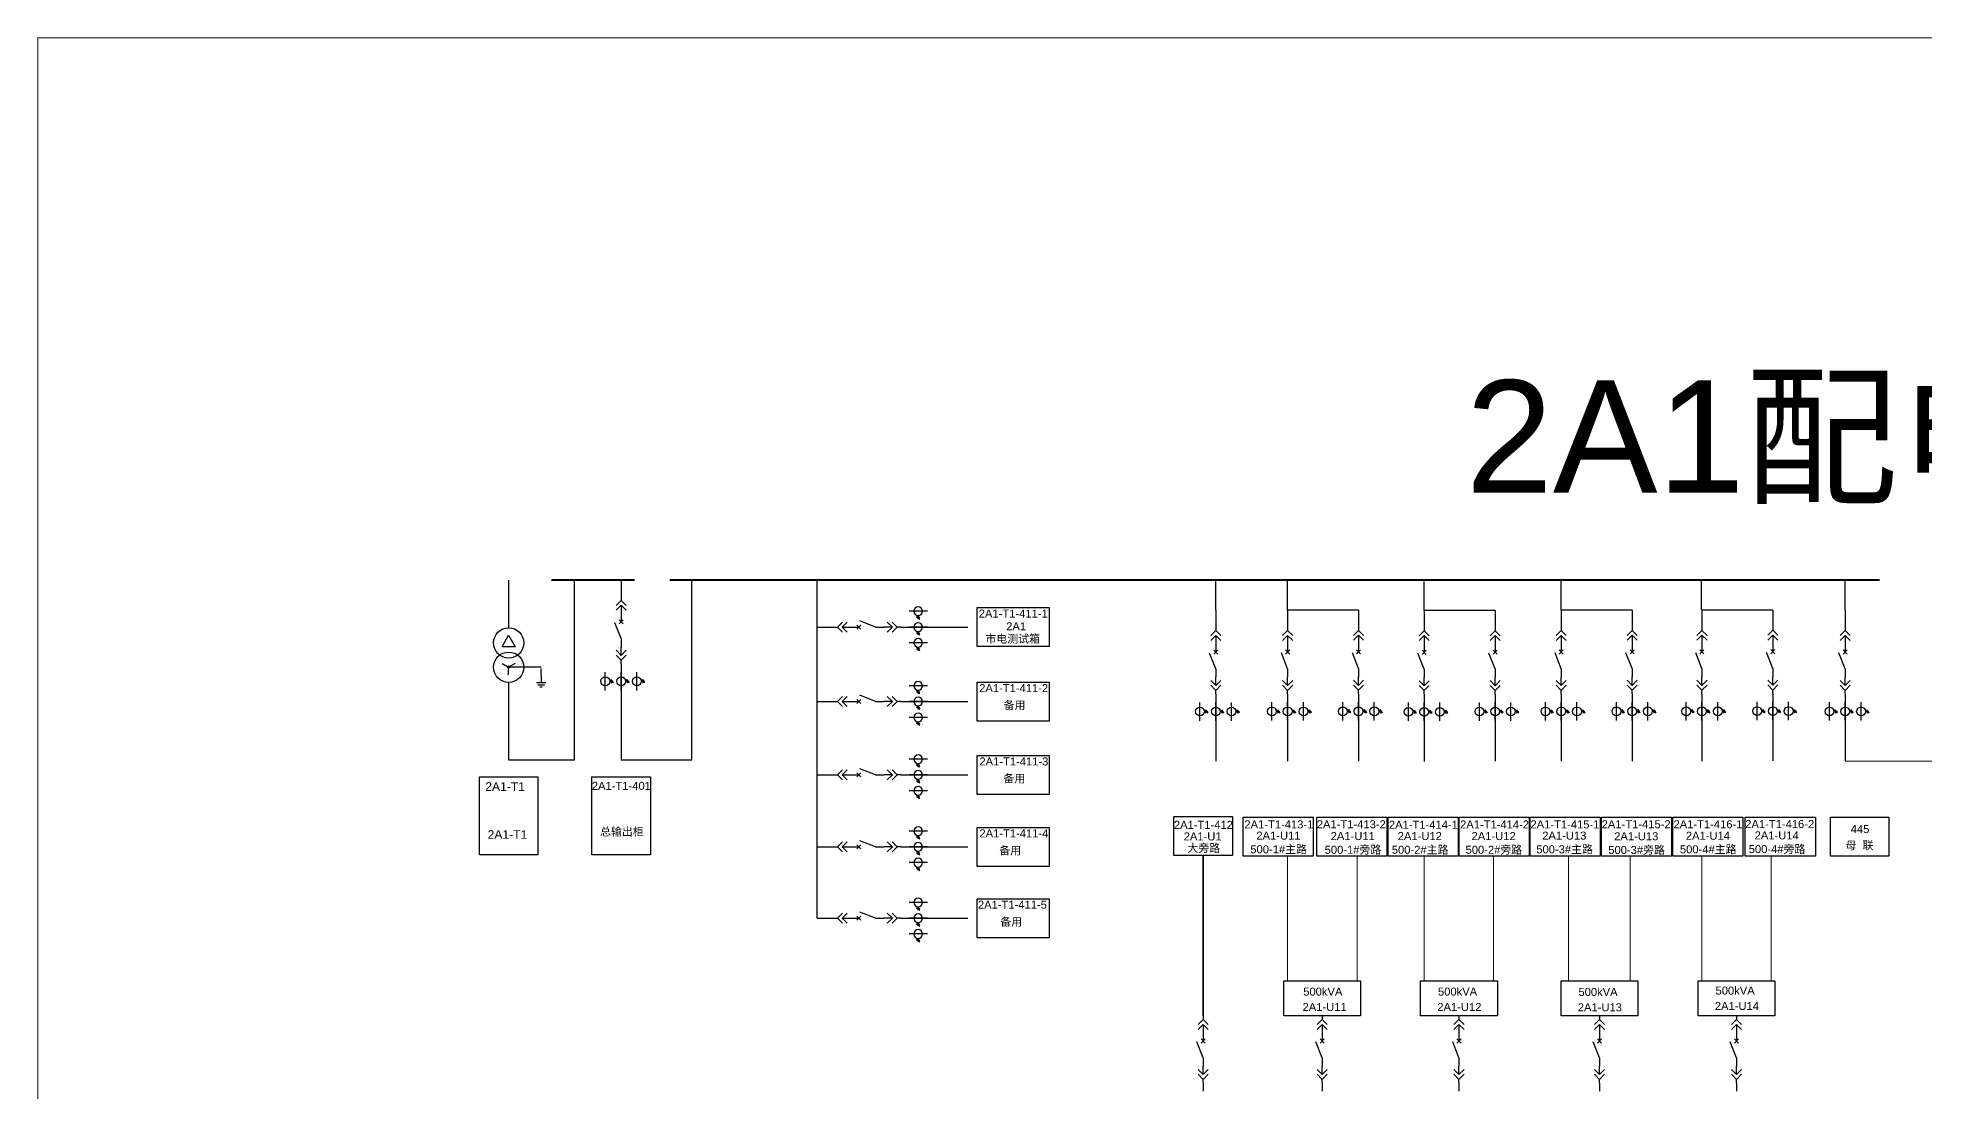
# Model space of a CAD drawing. Header units: millimetres. Extents: x 18 to 345, y 18 to 336.
# Drawn here: x 18.2 to 186.2, y 242.7 to 336.5 of the extents above; entities that cross this region are included whole.
import ezdxf
from ezdxf.enums import TextEntityAlignment as Align

# ---------------------------------------------------------------- set-up
doc = ezdxf.new("R2010")
doc.units = ezdxf.units.MM
doc.linetypes.add('CENTER', pattern=[2, 1.25, -0.25, 0.25, -0.25])
doc.linetypes.add('CONTINOUS', pattern=[0])
doc.styles.get("Standard").update_dxf_attribs({"font": 'arial.ttf'})

# ---------------------------------------------------------------- blocks, each defined once
blk = doc.blocks.new('DYDQAA05')
at = {"color": 0}
blk.add_lwpolyline([(0, 0), (0, -7)], dxfattribs=at)
blk = doc.blocks.new('DYDQAA03')
at = {"color": 0}
for points in [[(0, 0), (0, -1.5)], [(-2.12, -3.62), (0, -1.5)], [(-2.12, -5.62), (0, -3.5)], [(2.12, -3.62), (0, -1.5)], [(2.12, -5.62), (0, -3.5)], [(0, -3.5), (0, -7)]]:
    blk.add_lwpolyline(points, dxfattribs=at)
blk = doc.blocks.new('DYDQAA09')
at = {"color": 0}
blk.add_lwpolyline([(0, 0), (0, -3.5)], dxfattribs=at)
blk.add_lwpolyline([(0, 0), (0, -3.5)], dxfattribs=at)
blk.add_lwpolyline([(0, 0), (0, -3.5)], dxfattribs=at)
blk.add_lwpolyline([(0, 0), (0, -3.5)], dxfattribs=at)
blk.add_lwpolyline([(0, 0), (0, -3.5)], dxfattribs=at)
blk.add_lwpolyline([(0, 0), (0, -3.5)], dxfattribs=at)
blk.add_lwpolyline([(0, 0), (0, -3.5)], dxfattribs=at)
blk.add_lwpolyline([(0, 0), (0, -3.5)], dxfattribs=at)
blk.add_lwpolyline([(0, 0), (0, -3.5)], dxfattribs=at)
blk = doc.blocks.new('DYDQ0201')
at = {"color": 0}
for points in [[(0.86, -0.86), (-0.86, 0.86)], [(-0.86, -0.86), (0.86, 0.86)], [(0, -7), (-2.61, -0.37)]]:
    blk.add_lwpolyline(points, dxfattribs=at)
blk = doc.blocks.new('DYDQAA04')
at = {"color": 0}
for points in [[(0, -3.5), (0, 0)], [(-2.12, -1.38), (0, -3.5)], [(-2.12, -3.38), (0, -5.5)], [(2.12, -1.38), (0, -3.5)], [(2.12, -3.38), (0, -5.5)], [(0, -7), (0, -5.5)]]:
    blk.add_lwpolyline(points, dxfattribs=at)
blk = doc.blocks.new('A$C03DD39B5')
for p, q in [((417, 475), (283, 392)), ((417, 422), (283, 339)), ((350, 333), (350, 467))]:
    blk.add_line(p, q)
blk.add_lwpolyline([(700, 167), (0, 167)])
blk.add_circle((350, 167), 167)

msp = doc.modelspace()

# ---------------------------------------------------------------- linework, layer by layer
at = {"color": 0}
for p, q in [((60.15, 288.21, -24036.89), (60.15, 283.97, -28647.84)), ((66.01, 272.19, -28647.84), (66.01, 288.21, -26862.45)), ((59.57, 282.27, -28647.84), (60.15, 283.29, -28647.84)), ((59.57, 282.27, -28647.84), (60.15, 283.29, -28647.84)), ((60.15, 283.29, -28647.84), (60.74, 282.27, -28647.84)), ((60.74, 282.27, -28647.84), (59.57, 282.27, -28647.84)), ((59.57, 280.79, -28647.84), (60.15, 280.45, -28647.84)), ((60.74, 280.79, -28647.84), (60.15, 280.45, -28647.84)), ((60.14, 280.55, -28647.84), (60.05, 280.46, -28647.84)), ((60.2, 280.54, -28647.84), (60.06, 280.4, -28647.84)), ((60.19, 280.54, -28647.84), (60.06, 280.41, -28647.84)), ((60.11, 280.54, -28647.84), (60.06, 280.49, -28647.84)), ((60.23, 280.51, -28647.84), (60.09, 280.37, -28647.84)), ((60.24, 280.5, -28647.84), (60.1, 280.36, -28647.84)), ((60.25, 280.47, -28647.84), (60.13, 280.35, -28647.84)), ((60.15, 279.77, -28647.84), (60.15, 280.45, -28647.84)), ((63.04, 280.45, -28647.84), (60.15, 280.45, -28647.84)), ((60.15, 279.09, -28647.84), (60.15, 272.19, -28647.84)), ((60.25, 280.44, -28647.84), (60.16, 280.35, -28647.84)), ((62.63, 279.09, -28647.84), (63.45, 279.09, -28647.84)), ((62.74, 278.89, -28647.84), (63.34, 278.89, -28647.84)), ((62.94, 278.69, -28647.84), (63.14, 278.69, -28647.84)), ((60.15, 272.19, -28647.84), (66.01, 272.19, -28647.84))]:
    msp.add_line(p, q, dxfattribs=at)
for p, q in [((76.47, 272.19, -26862.45), (76.47, 288.21, -26862.45)), ((87.62, 258.1), (87.62, 288.21, -26862.45)), ((123.13, 285.52, -8892.42), (123.13, 288.1, -7509.14)), ((129.53, 285.52, -9584.06), (129.53, 288.1, -8200.78)), ((141.69, 285.5, -8892.42), (141.69, 288.08, -7509.14)), ((153.9, 285.52, -8198.05), (153.9, 288.1, -6814.77)), ((166.39, 285.56, -2769.3), (166.39, 288.14, -1386.01)), ((179.19, 285.52, -8892.42), (179.19, 288.1, -7509.14)), ((95.86, 284.02, 2201.22), (97.49, 284.02, 2201.22)), ((97.49, 284.02, 2201.22), (101.06, 284.02, 2201.22)), ((135.85, 285.52, -9584.06), (129.53, 285.52, -9584.06)), ((148.01, 285.5, -8892.42), (141.69, 285.5, -8892.42)), ((160.21, 285.52, -8198.05), (153.9, 285.52, -8198.05)), ((172.75, 285.54, -14321.17), (166.43, 285.54, -14321.17)), ((70.17, 279.97, -26862.45), (70.17, 278.33, -26862.45)), ((70.17, 278.33, -26862.45), (70.17, 272.19, -26862.45)), ((95.86, 277.39, 2201.22), (97.49, 277.39, 2201.22)), ((97.49, 277.39, 2201.22), (101.06, 277.39, 2201.22)), ((123.13, 277.28, -6691.2), (123.13, 275.64, -6691.2)), ((129.53, 277.28, -7382.84), (129.53, 275.64, -7382.84)), ((135.85, 277.3, -6691.2), (135.85, 275.66, -6691.2)), ((141.69, 277.26, -6691.2), (141.69, 275.62, -6691.2)), ((148.01, 277.27, -5999.56), (148.01, 275.63, -5999.56)), ((153.9, 277.28, -5996.82), (153.9, 275.64, -5996.82)), ((160.21, 277.3, -5305.18), (160.21, 275.66, -5305.18)), ((166.43, 277.3, -12119.95), (166.43, 275.66, -12119.95)), ((172.75, 277.31, -11428.31), (172.75, 275.67, -11428.31)), ((179.19, 277.28, -6691.2), (179.19, 275.64, -6691.2)), ((123.13, 275.64, -6691.2), (123.13, 272.08, -6691.2)), ((129.53, 275.64, -7382.84), (129.53, 272.08, -7382.84)), ((135.85, 275.66, -6691.2), (135.85, 272.09, -6691.2)), ((141.69, 275.62, -6691.2), (141.69, 272.05, -6691.2)), ((148.01, 275.63, -5999.56), (148.01, 272.07, -5999.56)), ((153.9, 275.64, -5996.82), (153.9, 272.08, -5996.82)), ((160.21, 275.66, -5305.18), (160.21, 272.09, -5305.18)), ((166.43, 275.66, -12119.95), (166.43, 272.09, -12119.95)), ((172.75, 275.67, -11428.31), (172.75, 272.11, -11428.31)), ((179.19, 275.64, -6691.2), (179.19, 272.08, -6691.2)), ((70.17, 272.19, -26862.45), (76.47, 272.19, -26862.45)), ((95.86, 270.86, 2201.22), (97.49, 270.86, 2201.22)), ((97.49, 270.86, 2201.22), (101.06, 270.86, 2201.22)), ((95.86, 264.45, 2201.22), (97.49, 264.45, 2201.22)), ((97.49, 264.45, 2201.22), (101.06, 264.45, 2201.22)), ((95.86, 258.1, 2201.22), (97.49, 258.1, 2201.22)), ((97.49, 258.1, 2201.22), (101.06, 258.1, 2201.22))]:
    msp.add_line(p, q)
at = {"color": 0, "linetype": 'CENTER', "ltscale": 0.5}
msp.add_line((63.04, 279.7, -28647.84), (63.04, 280.45, -28647.84), dxfattribs=at)
at = {"color": 1, "lineweight": 20}
msp.add_line((179.19, 272.08, -6691.2), (195.72, 272.08, -6691.2), dxfattribs=at)
at = {"color": 5, "lineweight": 35}
msp.add_line((122.01, 263.63, -7509.14), (122.01, 249.4, -8333.94), dxfattribs=at)
at = {"color": 6, "lineweight": 13, "ltscale": 0.02468, "true_color": 0xff00ff}
for p, q in [((129.53, 263.64, -8200.78), (129.53, 252.54)), ((141.69, 263.61, -7509.14), (141.69, 252.54)), ((154.54, 263.64, -6814.77), (154.54, 252.54)), ((166.43, 263.65, -12937.89), (166.43, 252.54))]:
    msp.add_line(p, q, dxfattribs=at)
at = {"color": 3, "lineweight": 13, "ltscale": 0.02468, "true_color": 0x00ff00}
for p, q in [((135.71, 263.65, -7509.14), (135.71, 252.54)), ((147.87, 263.62, -6817.5), (147.87, 252.54)), ((160.05, 263.65, -6123.13), (160.05, 252.54)), ((172.61, 263.67, -12246.25), (172.61, 252.54))]:
    msp.add_line(p, q, dxfattribs=at)
at = {"color": 1, "lineweight": 13, "ltscale": 0.001071}
msp.add_lwpolyline([(18.21, 336.49), (345.47, 336.49), (345.47, 18.1), (18.21, 18.1)], close=True, dxfattribs=at)
at = {"color": 1, "lineweight": 40, "ltscale": 100, "elevation": -26862.45}
for points in [[(71.37, 288.21), (64, 288.21), (64, 288.21)], [(182.23, 288.21), (74.54, 288.21), (74.54, 288.21)]]:
    msp.add_lwpolyline(points, dxfattribs=at)
for points, elevation in [([(101.89, 285.76), (108.3, 285.76), (108.3, 282.29), (101.89, 282.29)], 2201.22), ([(101.89, 279.12), (108.3, 279.12), (108.3, 275.65), (101.89, 275.65)], 2201.22), ([(101.89, 272.59), (108.3, 272.59), (108.3, 269.12), (101.89, 269.12)], 2201.22), ([(57.55, 270.7), (62.76, 270.7), (62.76, 263.74), (57.55, 263.74)], -24096.24), ([(67.56, 270.7), (72.77, 270.7), (72.77, 263.74), (67.56, 263.74)], -27680.39), ([(119.4, 267.17), (124.61, 267.17), (124.61, 263.7), (119.4, 263.7)], -15018.28), ([(101.89, 266.19), (108.3, 266.19), (108.3, 262.71), (101.89, 262.71)], 2201.22), ([(125.56, 267.11), (131.8, 267.11), (131.8, 263.64), (125.56, 263.64)], -8200.78), ([(132.13, 267.11), (138.37, 267.11), (138.37, 263.64), (132.13, 263.64)], -8200.78), ([(138.48, 267.11), (144.72, 267.11), (144.72, 263.64), (138.48, 263.64)], -8200.78), ([(144.8, 267.11), (151.04, 267.11), (151.04, 263.64), (144.8, 263.64)], -8200.78), ([(151.14, 267.11), (157.38, 267.11), (157.38, 263.64), (151.14, 263.64)], -8200.78), ([(157.49, 267.11), (163.73, 267.11), (163.73, 263.64), (157.49, 263.64)], -8200.78), ([(163.83, 267.11), (170.07, 267.11), (170.07, 263.64), (163.83, 263.64)], -8200.78), ([(170.29, 267.11), (176.53, 267.11), (176.53, 263.64), (170.29, 263.64)], -8200.78), ([(177.88, 267.11), (183.09, 267.11), (183.09, 263.64), (177.88, 263.64)], -7509.14), ([(101.89, 259.84), (108.3, 259.84), (108.3, 256.36), (101.89, 256.36)], 2201.22)]:
    msp.add_lwpolyline(points, close=True, dxfattribs=dict(elevation=elevation))
at = {"color": 0, "elevation": -28647.84}
msp.add_lwpolyline([(63.04, 279.7), (63.04, 279.09)], dxfattribs=at)
for points in [[(129.19, 252.54), (136.03, 252.54), (136.03, 249.4), (129.19, 249.4)], [(141.37, 252.54), (148.21, 252.54), (148.21, 249.4), (141.37, 249.4)], [(153.89, 252.54), (160.73, 252.54), (160.73, 249.4), (153.89, 249.4)], [(166.08, 252.54), (172.92, 252.54), (172.92, 249.4), (166.08, 249.4)]]:
    msp.add_lwpolyline(points, close=True)
at = {"color": 0, "linetype": 'CONTINOUS'}
for centre in [(60.15, 282.61, -28647.84), (60.15, 280.45, -28647.84)]:
    msp.add_circle(centre, 1.35, dxfattribs=at)
at = {"color": 0}
msp.add_circle((60.15, 280.45, -28647.84), 0.101, dxfattribs=at)

# ---------------------------------------------------------------- block references
at = {"xscale": 0.2128962921302706, "yscale": 0.2128962921302706, "zscale": 0.2128962921302706}
for name, p in [('DYDQAA05', (70.17, 288.21, -29063.67)), ('DYDQAA03', (70.17, 286.72, -29063.67)), ('DYDQ0201', (70.17, 284.48, -29063.67)), ('DYDQAA09', (70.17, 285.23, -29063.67)), ('DYDQAA03', (123.13, 284.03, -8892.42)), ('DYDQAA05', (123.13, 285.52, -8892.42)), ('DYDQAA03', (129.53, 284.03, -9584.06)), ('DYDQAA05', (129.53, 285.52, -9584.06)), ('DYDQAA03', (135.85, 284.05, -8892.42)), ('DYDQAA05', (135.85, 285.52, -8892.42)), ('DYDQAA03', (141.69, 284.01, -8892.42)), ('DYDQAA05', (141.69, 285.5, -8892.42)), ('DYDQAA03', (148.01, 284.02, -8200.78)), ('DYDQAA05', (148.01, 285.5, -8200.78)), ('DYDQAA03', (153.9, 284.03, -8198.05)), ('DYDQAA05', (153.9, 285.52, -8198.05)), ('DYDQAA03', (160.21, 284.05, -7506.41)), ('DYDQAA05', (160.21, 285.52, -7506.41)), ('DYDQAA03', (166.43, 284.05, -14321.17)), ('DYDQAA05', (166.43, 285.54, -14321.17)), ('DYDQAA03', (172.75, 284.06, -13629.53)), ('DYDQAA05', (172.75, 285.54, -13629.53)), ('DYDQAA03', (179.19, 284.03, -8892.42)), ('DYDQAA05', (179.19, 285.52, -8892.42)), ('DYDQAA09', (70.17, 282.99, -29063.67)), ('DYDQAA09', (123.13, 282.54, -8892.42)), ('DYDQAA09', (129.53, 282.54, -9584.06)), ('DYDQAA09', (135.85, 282.56, -8892.42)), ('DYDQAA09', (141.69, 282.52, -8892.42)), ('DYDQAA09', (148.01, 282.53, -8200.78)), ('DYDQAA09', (153.9, 282.54, -8198.05)), ('DYDQAA09', (160.21, 282.56, -7506.41)), ('DYDQAA09', (166.43, 282.56, -14321.17)), ('DYDQAA09', (172.75, 282.57, -13629.53)), ('DYDQAA09', (179.19, 282.54, -8892.42)), ('DYDQAA04', (70.17, 282.25, -29063.67)), ('DYDQAA09', (70.17, 280.76, -29063.67)), ('DYDQ0201', (123.13, 281.79, -8892.42)), ('DYDQ0201', (129.53, 281.8, -9584.06)), ('DYDQ0201', (135.85, 281.81, -8892.42)), ('DYDQ0201', (141.69, 281.77, -8892.42)), ('DYDQ0201', (148.01, 281.79, -8200.78)), ('DYDQ0201', (153.9, 281.8, -8198.05)), ('DYDQ0201', (160.21, 281.81, -7506.41)), ('DYDQ0201', (166.43, 281.81, -14321.17)), ('DYDQ0201', (172.75, 281.83, -13629.53)), ('DYDQ0201', (179.19, 281.8, -8892.42)), ('DYDQAA04', (123.13, 279.56, -8892.42)), ('DYDQAA09', (123.13, 280.3, -8892.42)), ('DYDQAA04', (129.53, 279.56, -9584.06)), ('DYDQAA09', (129.53, 280.31, -9584.06)), ('DYDQAA04', (135.85, 279.58, -8892.42)), ('DYDQAA09', (135.85, 280.32, -8892.42)), ('DYDQAA04', (141.69, 279.54, -8892.42)), ('DYDQAA09', (141.69, 280.28, -8892.42)), ('DYDQAA04', (148.01, 279.55, -8200.78)), ('DYDQAA09', (148.01, 280.3, -8200.78)), ('DYDQAA04', (153.9, 279.56, -8198.05)), ('DYDQAA09', (153.9, 280.31, -8198.05)), ('DYDQAA04', (160.21, 279.58, -7506.41)), ('DYDQAA09', (160.21, 280.32, -7506.41)), ('DYDQAA04', (166.43, 279.58, -14321.17)), ('DYDQAA09', (166.43, 280.32, -14321.17)), ('DYDQAA04', (172.75, 279.59, -13629.53)), ('DYDQAA09', (172.75, 280.34, -13629.53)), ('DYDQAA04', (179.19, 279.56, -8892.42)), ('DYDQAA09', (179.19, 280.31, -8892.42)), ('DYDQAA09', (123.13, 278.07, -8892.42)), ('DYDQAA09', (129.53, 278.07, -9584.06)), ('DYDQAA09', (135.85, 278.09, -8892.42)), ('DYDQAA09', (141.69, 278.04, -8892.42)), ('DYDQAA09', (148.01, 278.06, -8200.78)), ('DYDQAA09', (153.9, 278.07, -8198.05)), ('DYDQAA09', (160.21, 278.09, -7506.41)), ('DYDQAA09', (166.43, 278.09, -14321.17)), ('DYDQAA09', (172.75, 278.1, -13629.53)), ('DYDQAA09', (179.19, 278.07, -8892.42)), ('DYDQAA03', (122.01, 249.4, -8333.94)), ('DYDQAA03', (132.61, 249.4)), ('DYDQAA03', (144.79, 249.4)), ('DYDQAA03', (157.31, 249.4)), ('DYDQAA03', (169.5, 249.4)), ('DYDQ0201', (122.01, 247.17, -8333.94)), ('DYDQAA09', (122.01, 247.91, -8333.94)), ('DYDQ0201', (132.61, 247.17)), ('DYDQAA09', (132.61, 247.91)), ('DYDQ0201', (144.79, 247.17)), ('DYDQAA09', (144.79, 247.91)), ('DYDQ0201', (157.31, 247.17)), ('DYDQAA09', (157.31, 247.91)), ('DYDQ0201', (169.5, 247.17)), ('DYDQAA09', (169.5, 247.91)), ('DYDQAA09', (122.01, 245.68, -8333.94)), ('DYDQAA09', (132.61, 245.68)), ('DYDQAA09', (144.79, 245.68)), ('DYDQAA09', (157.31, 245.68)), ('DYDQAA09', (169.5, 245.68)), ('DYDQAA04', (122.01, 244.93, -8333.94)), ('DYDQAA04', (132.61, 244.93)), ('DYDQAA04', (144.79, 244.93)), ('DYDQAA04', (157.31, 244.93)), ('DYDQAA04', (169.5, 244.93)), ('DYDQAA09', (122.01, 243.44, -8333.94)), ('DYDQAA09', (132.61, 243.44)), ('DYDQAA09', (144.79, 243.44)), ('DYDQAA09', (157.31, 243.44)), ('DYDQAA09', (169.5, 243.44))]:
    msp.add_blockref(name, p, dxfattribs=at)
at = {"linetype": 'Continuous', "yscale": 0.00233888397733859, "zscale": 0.00233888397733859}
for p, xscale, rotation in [((95.81, 285.82, 2201.22), -0.00233888397733859, 180), ((95.81, 284.41, 2201.22), -0.00233888397733859, 180), ((95.81, 283.01, 2201.22), -0.00233888397733859, 180), ((68.37, 280.01, -26862.45), 0.00233888397733859, 270), ((69.78, 280.01, -26862.45), 0.00233888397733859, 270), ((71.18, 280.01, -26862.45), 0.00233888397733859, 270), ((95.81, 279.18, 2201.22), -0.00233888397733859, 180), ((95.81, 277.78, 2201.22), -0.00233888397733859, 180), ((121.33, 277.32, -6691.2), 0.00233888397733859, 270), ((122.74, 277.32, -6691.2), 0.00233888397733859, 270), ((124.14, 277.32, -6691.2), 0.00233888397733859, 270), ((127.74, 277.33, -7382.84), 0.00233888397733859, 270), ((129.14, 277.33, -7382.84), 0.00233888397733859, 270), ((130.55, 277.33, -7382.84), 0.00233888397733859, 270), ((134.06, 277.34, -6691.2), 0.00233888397733859, 270), ((135.46, 277.34, -6691.2), 0.00233888397733859, 270), ((136.86, 277.34, -6691.2), 0.00233888397733859, 270), ((139.9, 277.3, -6691.2), 0.00233888397733859, 270), ((141.3, 277.3, -6691.2), 0.00233888397733859, 270), ((142.7, 277.3, -6691.2), 0.00233888397733859, 270), ((146.22, 277.32, -5999.56), 0.00233888397733859, 270), ((147.62, 277.32, -5999.56), 0.00233888397733859, 270), ((149.02, 277.32, -5999.56), 0.00233888397733859, 270), ((152.1, 277.33, -5996.82), 0.00233888397733859, 270), ((153.51, 277.33, -5996.82), 0.00233888397733859, 270), ((154.91, 277.33, -5996.82), 0.00233888397733859, 270), ((158.42, 277.34, -5305.18), 0.00233888397733859, 270), ((159.82, 277.34, -5305.18), 0.00233888397733859, 270), ((161.23, 277.34, -5305.18), 0.00233888397733859, 270), ((164.64, 277.34, -12119.95), 0.00233888397733859, 270), ((166.04, 277.34, -12119.95), 0.00233888397733859, 270), ((167.45, 277.34, -12119.95), 0.00233888397733859, 270), ((170.96, 277.36, -11428.31), 0.00233888397733859, 270), ((172.36, 277.36, -11428.31), 0.00233888397733859, 270), ((173.76, 277.36, -11428.31), 0.00233888397733859, 270), ((177.4, 277.33, -6691.2), 0.00233888397733859, 270), ((178.8, 277.33, -6691.2), 0.00233888397733859, 270), ((180.21, 277.33, -6691.2), 0.00233888397733859, 270), ((95.81, 276.37, 2201.22), -0.00233888397733859, 180), ((95.81, 272.65, 2201.22), -0.00233888397733859, 180), ((95.81, 271.25, 2201.22), -0.00233888397733859, 180), ((95.81, 269.84, 2201.22), -0.00233888397733859, 180), ((95.81, 266.25, 2201.22), -0.00233888397733859, 180), ((95.81, 264.84, 2201.22), -0.00233888397733859, 180), ((95.81, 263.44, 2201.22), -0.00233888397733859, 180), ((95.81, 259.9, 2201.22), -0.00233888397733859, 180), ((95.81, 258.49, 2201.22), -0.00233888397733859, 180), ((95.81, 257.09, 2201.22), -0.00233888397733859, 180)]:
    msp.add_blockref('A$C03DD39B5', p, dxfattribs=dict(at, xscale=xscale, rotation=rotation))
at = {"xscale": -0.2128962921302706, "yscale": 0.2128962921302706, "zscale": 0.2128962921302706, "rotation": 90}
for name, p in [('DYDQAA05', (87.62, 284.02)), ('DYDQAA03', (89.11, 284.02)), ('DYDQAA09', (90.6, 284.02)), ('DYDQ0201', (91.34, 284.02)), ('DYDQAA09', (92.83, 284.02)), ('DYDQAA04', (93.58, 284.02)), ('DYDQAA09', (95.07, 284.02)), ('DYDQAA05', (87.62, 277.39)), ('DYDQAA03', (89.11, 277.39)), ('DYDQAA09', (90.6, 277.39)), ('DYDQ0201', (91.34, 277.39)), ('DYDQAA09', (92.83, 277.39)), ('DYDQAA04', (93.58, 277.39)), ('DYDQAA09', (95.07, 277.39)), ('DYDQAA05', (87.62, 270.86)), ('DYDQAA03', (89.11, 270.86)), ('DYDQAA09', (90.6, 270.86)), ('DYDQ0201', (91.34, 270.86)), ('DYDQAA09', (92.83, 270.86)), ('DYDQAA04', (93.58, 270.86)), ('DYDQAA09', (95.07, 270.86)), ('DYDQAA05', (87.62, 264.45)), ('DYDQAA03', (89.11, 264.45)), ('DYDQAA09', (90.6, 264.45)), ('DYDQ0201', (91.34, 264.45)), ('DYDQAA09', (92.83, 264.45)), ('DYDQAA04', (93.58, 264.45)), ('DYDQAA09', (95.07, 264.45)), ('DYDQAA05', (87.62, 258.1)), ('DYDQAA03', (89.11, 258.1)), ('DYDQAA09', (90.6, 258.1)), ('DYDQ0201', (91.34, 258.1)), ('DYDQAA09', (92.83, 258.1)), ('DYDQAA04', (93.58, 258.1)), ('DYDQAA09', (95.07, 258.1))]:
    msp.add_blockref(name, p, dxfattribs=at)

# ---------------------------------------------------------------- texts
at = {"lineweight": 0}
for s, height, p in [('2A1-T1-411-1', 0.7128, (105.09, 284.87, 817.94)), ('2A1', 0.713, (105.35, 283.73, 21138.7)), ('市电测试箱', 0.713, (105.04, 282.62, 18937.48)), ('2A1-T1-411-2', 0.7128, (105.13, 278.23, 817.94)), ('备用', 0.713, (105.21, 276.71, 817.94)), ('2A1-T1-411-3', 0.7128, (105.15, 271.7, 817.94)), ('备用', 0.713, (105.19, 270.18, 817.94)), ('2A1-T1-401', 0.713, (70.19, 269.53, -29063.67)), ('总输出柜', 0.713, (70.24, 265.45, -29063.67)), ('2A1-T1-411-4', 0.7128, (105.15, 265.3, 817.94)), ('2A1-T1-412', 0.713, (122.03, 266.06, -16401.56)), ('2A1-U1', 0.713, (121.96, 265.03, -15434.11)), ('2A1-T1-413-1', 0.7128, (128.75, 266.1, -9584.06)), ('2A1-U11', 0.713, (128.71, 265.1, -8200.78)), ('2A1-T1-413-2', 0.7128, (135.2, 266.11, -8892.42)), ('2A1-U11', 0.713, (135.33, 265.06, -8200.78)), ('2A1-T1-414-1', 0.7128, (141.62, 266.07, -8892.42)), ('2A1-U12', 0.713, (141.3, 265.06, -8200.78)), ('2A1-T1-414-2', 0.7128, (147.96, 266.09, -8200.78)), ('2A1-U12', 0.713, (147.88, 265.06, -8200.78)), ('2A1-T1-415-1', 0.7128, (154.23, 266.1, -8198.05)), ('2A1-U13', 0.713, (154.17, 265.1, -8200.78)), ('2A1-T1-415-2', 0.7128, (160.57, 266.11, -7506.41)), ('2A1-U13', 0.713, (160.58, 265.04, -8200.78)), ('2A1-T1-416-1', 0.7128, (166.97, 266.11, -14321.17)), ('2A1-U14', 0.713, (166.96, 265.09, -8200.78)), ('2A1-T1-416-2', 0.7128, (173.36, 266.13, -13629.53)), ('2A1-U14', 0.713, (173.09, 265.12, -8200.78)), ('445', 0.713, (180.51, 265.68, -8892.42)), ('备用', 0.713, (104.82, 263.77, 817.94)), ('大旁路', 0.713, (122.06, 263.99, -17635.33)), ('500-1#主路', 0.713, (128.73, 263.88, -8200.78)), ('500-1#旁路', 0.713, (135.35, 263.84, -8200.78)), ('500-2#主路', 0.713, (141.33, 263.84, -8200.78)), ('500-2#旁路', 0.713, (147.9, 263.84, -8200.78)), ('500-3#主路', 0.713, (154.2, 263.88, -8200.78)), ('500-3#旁路', 0.713, (160.61, 263.82, -8200.78)), ('500-4#主路', 0.713, (166.99, 263.88, -8200.78)), ('500-4#旁路', 0.713, (173.12, 263.9, -8200.78)), ('母  联', 0.713, (180.46, 264.23, -29063.67)), ('2A1-T1-411-5', 0.7128, (105.02, 258.95, 817.94)), ('备用', 0.713, (104.91, 257.42, 817.94))]:
    msp.add_text(s, height=height, dxfattribs=at).set_placement(p, align=Align.CENTER)
at = {"lineweight": 0, "ltscale": 100}
for s, p in [('500kVA', (167.64, 251.66, -8333.94)), ('2A1-U11', (130.86, 250.2, -8742.91)), ('500kVA', (130.92, 251.57, -8333.94)), ('2A1-U12', (142.86, 250.2, -8742.91)), ('500kVA', (142.92, 251.57, -8333.94)), ('2A1-U13', (155.37, 250.17, -8742.91)), ('500kVA', (155.43, 251.54, -8333.94)), ('2A1-U14', (167.58, 250.29, -8742.91))]:
    msp.add_text(s, height=0.713, dxfattribs=at).set_placement(p, align=Align.MIDDLE_LEFT)
at = {"color": 0, "insert": (145.39, 306, -23522.45), "char_height": 10, "width": 0.000000001, "attachment_point": 1}
msp.add_mtext('2A1{\\fSimSun|b0|i0|c134|p2;配电室}', dxfattribs=at)
at = {"char_height": 0.77, "width": 1.1343, "attachment_point": 1}
for insert in [(58.07, 270.21, -20096.26), (58.28, 265.94, -20096.26)]:
    msp.add_mtext('2A1-T1', dxfattribs=dict(at, insert=insert))

doc.saveas('drawing.dxf')
